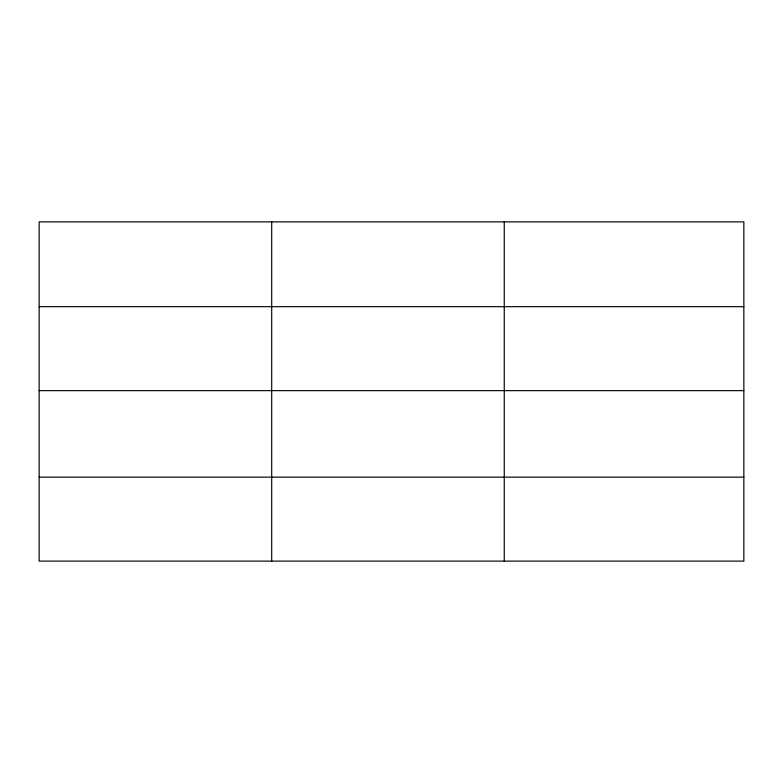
<?xml version="1.0" encoding="UTF-8"?>
<svg xmlns="http://www.w3.org/2000/svg" width="783" height="783" viewBox="0 0 783 783"><rect width="100%" height="100%" fill="white"/><g stroke="black" fill="none" stroke-linecap="round" stroke-linejoin="round"><path stroke-width="1.17" d="M743.85 390.639L743.85 221.883L39.15 221.883L39.15 561.117L743.85 561.117L743.85 390.639L39.15 390.639M39.15 306.672L743.85 306.672M39.15 477.15L743.85 477.15M504.252 221.883L504.252 561.117M271.701 221.883L271.701 561.117"/></g></svg>
